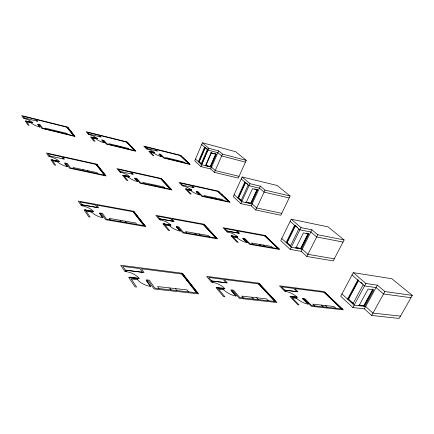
<?xml version="1.0" encoding="UTF-8"?>
<svg xmlns="http://www.w3.org/2000/svg" width="434" height="434" viewBox="0 0 434 434"><rect width="100%" height="100%" fill="white"/><g stroke="black" fill="none" stroke-linecap="round" stroke-linejoin="round"><path stroke-width="0.65" d="M202.423 142.764L194.725 160.846L200.937 166.607L210.745 168.994L214.445 172.363L238.239 178.097L246.246 160.347L235.597 151.688L202.423 142.764L208.819 148.271L218.638 150.875L222.447 154.097L246.246 160.347M204.588 147.137L198.36 161.698L199.184 161.898L205.412 147.354M201.045 164.171L207.338 149.524M200.937 166.607L208.819 148.271M210.881 152.632L211.347 153.039L205.83 165.799L205.374 165.381M216.24 154.314L210.718 166.998L210.262 166.585L215.769 153.913L216.24 154.314L211.347 153.039M210.745 168.994L218.638 150.875M214.445 172.363L222.447 154.097M242.145 176.963L233.264 196.591L240.843 203.627L251.232 205.852L255.751 209.964L280.847 215.242L290.096 196.005L277.152 185.481L242.145 176.963L249.973 183.701L260.357 186.17L265.017 190.119L290.096 196.005M244.841 182.063L237.648 197.877L238.516 198.067L245.715 182.269M245.422 182.199L238.228 198.002L241.044 200.595M240.93 200.899L248.21 184.982M240.843 203.627L249.973 183.701M246.105 202.597L252.485 188.736L257.66 189.94L251.281 203.714L250.722 203.21L257.091 189.446L257.66 189.94M251.232 205.852L260.357 186.17M255.751 209.964L265.017 190.119M291.192 219.192L280.749 240.642L290.216 249.425L301.191 251.329L306.838 256.467L333.225 260.91L344.113 239.931L328.044 226.868L291.192 219.192L300.984 227.622L311.943 229.825L317.78 234.761L344.113 239.931M294.626 225.251L286.152 242.546L287.075 242.709L295.549 225.441M290.254 246.322L298.842 228.908M290.216 249.425L300.984 227.622M295.885 248.08L303.415 232.922L308.872 233.986L301.353 249.04L300.654 248.405L307.858 233.969M308.395 233.573L300.887 248.617L296.031 247.76M301.191 251.329L311.943 229.825M306.838 256.467L317.78 234.761M353.281 272.65L340.706 296.265L352.858 307.538L364.392 308.856L371.645 315.464L399.182 318.41L412.3 295.386L391.826 278.736L353.281 272.65L365.889 283.5L377.374 285.187L384.898 291.55L412.3 295.386M358.424 280.142L348.198 299.172L352.994 303.583M352.826 303.946L363.209 284.753M352.858 307.538L365.889 283.5M358.989 305.731L368.086 289.033L373.81 289.836L364.728 306.404L363.828 305.596L372.887 289.044M372.871 289.901L364.126 305.867L359.032 305.265M364.392 308.856L377.374 285.187M371.645 315.464L384.898 291.55M400.479 316.131L372.952 313.098L365.672 306.518L354.144 305.162L341.949 293.932M137.356 279.377A10.807 4.622 22.9 0 0 150.31 286.364L150.837 286.429L146.242 279.821L149.312 280.185L154.878 288.122L197.866 292.901M223.613 289.543A9.949 3.863 26.1 0 0 235.792 295.972L236.237 296.031L230.921 289.852L233.497 290.156L239.915 297.578L276.046 301.592M196.645 292.451L197.123 292.505M274.95 301.18L275.346 301.229M341.45 308.596L341.791 308.634M342.448 308.975L311.65 305.552L304.706 298.592L302.509 298.332L308.27 304.131L302.715 298.863L303.078 298.907M146.92 280.803L148.461 280.982L154.037 288.963L198.631 293.878L182.443 273.263L120.728 265.266L124.818 271.451L126.392 271.646L122.909 266.405L139.889 268.592L142.504 272.34M191.633 286.049L192.099 286.104M231.707 290.769L232.998 290.921L239.432 298.375L276.903 302.509L258.865 283.163L206.698 276.409L211.537 282.214L212.855 282.377L208.749 277.456L223.043 279.301L226.081 282.816M269.368 295.185L269.764 295.234M303.366 299.194L304.467 299.324L311.428 306.312L343.354 309.833L324.171 291.626L279.507 285.838L284.812 291.306L285.941 291.447L281.433 286.814L293.634 288.388L296.937 291.702M335.52 302.965L335.856 303.003M191.877 286.364L192.349 286.418M269.644 295.483L270.04 295.527M335.813 303.241L336.149 303.279M192.126 286.679L192.598 286.733M269.921 295.782L270.317 295.825M336.106 303.523L336.448 303.561M130.276 277.489L130.596 277.972L136.911 278.72L137.578 279.702L131.258 278.959L136.629 287.042L135.017 286.863L128.686 277.299L139.195 278.552L138.972 278.227L129.533 277.098L129.75 277.429M217.429 287.851L217.803 288.301L223.092 288.925L223.873 289.847L218.579 289.228L224.883 296.769L223.537 296.623L216.099 287.693L224.904 288.74L224.644 288.431L216.729 287.492L216.984 287.796M290.948 296.59L291.355 297.013L295.852 297.545L296.704 298.408L292.201 297.881L299.086 304.956L297.946 304.825L289.814 296.455L297.301 297.344L297.019 297.057L290.286 296.254L290.568 296.547M359.336 305.064L364.446 305.666M146.692 280.478L146.177 280.413L150.321 286.375M231.447 290.465L231.013 290.411L235.798 295.983M187.228 280.429L187.694 280.489M264.458 289.917L264.854 289.966M330.296 298.001L330.637 298.044M186.745 279.816L187.211 279.87M263.921 289.337L264.311 289.386M329.721 297.458L330.062 297.496M186.989 280.12L187.455 280.18M264.187 289.624L264.583 289.673M330.008 297.729L330.35 297.773M125.377 270.116L142.45 272.259M211.656 280.939L226.016 282.746M284.623 290.096L296.867 291.632M125.431 270.198L144.023 272.53L141.397 268.787L183.148 274.163M211.721 281.015L227.356 282.979L224.318 279.463L259.651 284.01M284.693 290.167L298.028 291.838L294.724 288.529L325.012 292.424M182.459 274.342L182.926 274.402M259.131 284.194L259.521 284.243M324.616 292.608L324.957 292.652M410.976 297.713L383.558 293.97L376.061 287.579L364.571 285.935L352.012 275.037M144.169 225.468L144.598 225.544M215.931 237.799L216.3 237.865M278.205 248.503L278.525 248.557M145.222 225.87L106.514 219.224L102.446 213.43L99.695 212.948L103.053 217.77L102.592 217.689A9.32 3.353 20.6 0 1 91.688 211.955M216.897 238.174L183.571 232.45L178.765 226.895L176.399 226.477L180.376 231.105L179.98 231.034A8.566 2.908 23.3 0 1 169.618 225.675M279.095 248.845L250.093 243.87L244.781 238.548L242.725 238.185L247.13 242.617L246.783 242.557A8.013 2.517 25.2 0 1 236.931 237.528M334.305 258.832L307.923 254.319L302.254 249.197L291.279 247.266L281.78 238.521M140.643 220.971L141.066 221.042M211.917 233.492L212.286 233.557M273.854 244.369L274.174 244.429M140.828 221.204L141.251 221.28M212.128 233.714L212.497 233.78M274.082 244.586L274.402 244.646M85.498 210.132L85.731 210.479L91.362 211.472L91.851 212.193L86.209 211.201L90.109 217.071L88.677 216.826L84.082 209.882L93.451 211.537L93.288 211.298L84.869 209.806L85.026 210.045M164.117 224.025L169.233 225.213L169.813 225.908L164.974 225.056L169.672 230.676L168.441 230.465L162.902 223.814L170.947 225.235L170.752 225.007L163.52 223.727L163.71 223.955M231.989 236.025L236.497 237.083L237.148 237.745L232.949 237.007L238.19 242.394L237.127 242.21L230.931 235.836L237.924 237.072L237.707 236.85L231.425 235.738L231.637 235.96M295.798 247.548L301.169 248.498M100.026 213.425L99.57 213.344L102.592 217.689M176.79 226.939L176.394 226.868L179.98 231.034M243.165 238.624L242.818 238.564L246.783 242.557M140.459 220.732L140.882 220.808M211.711 233.264L212.074 233.329M273.626 244.158L273.952 244.212M100.194 213.664L101.572 213.902L105.641 219.723L145.791 226.591L133.775 211.293L78.261 201.083L81.256 205.613L82.661 205.862L80.111 202.027L95.29 204.81L97.221 207.566M176.991 227.166L178.173 227.378L182.985 232.955L217.542 238.863L203.855 224.183L155.86 215.356L159.49 219.713L160.694 219.929L157.613 216.24L170.698 218.638L172.987 221.291M243.382 238.841L244.413 239.025L249.734 244.369L279.789 249.507L264.952 235.423L223.043 227.714L227.112 231.902L228.159 232.092L224.709 228.544L236.107 230.633L238.646 233.183M136.835 216.11L137.252 216.186M207.577 228.827L207.94 228.892M269.145 239.893L269.465 239.953M137.014 216.338L137.437 216.414M207.778 229.049L208.146 229.114M269.368 240.105L269.688 240.165M137.193 216.566L137.616 216.642M207.984 229.266L208.353 229.331M269.59 240.317L269.91 240.376M81.918 204.745L97.178 207.512M159.793 218.855L172.938 221.237M227.156 231.056L238.597 233.129M81.955 204.805L98.578 207.815L96.641 205.06L134.301 211.966M159.842 218.91L174.159 221.503L171.864 218.855L204.457 224.828M227.21 231.11L239.666 233.367L237.127 230.823L265.603 236.042M133.639 212.036L134.063 212.112M203.931 224.91L204.295 224.98M265.185 236.134L265.505 236.194M343.012 242.047L316.679 236.953L310.858 231.995L299.894 229.825L290.14 221.356M306.578 233.221L307.787 233.454M57.641 161.698A8.246 2.528 19.7 0 0 67.048 166.542L67.471 166.64L64.91 162.962L67.395 163.499L70.492 167.92L105.587 175.396M190.759 190.493A7.101 1.996 23.4 0 0 199.38 194.828L199.705 194.904L196.228 191.405L198.148 191.823L202.342 196.022L229.543 201.821M104.654 175.038L105.044 175.119M170.584 189.099L170.925 189.175M228.74 201.506L229.043 201.571M171.446 189.436L140.676 182.877L136.943 178.564L134.768 178.092L137.86 181.683L134.714 178.369L135.077 178.45M281.764 213.333L256.668 207.994L252.138 203.899L241.749 201.653L234.143 194.649M52.151 159.967L57.396 161.334L57.765 161.882L52.693 160.786L55.655 165.24L54.364 164.963L50.876 159.69L59.312 161.524L51.727 159.875M123.533 175.444L128.187 176.665L128.638 177.202L124.2 176.242L127.835 180.593L126.706 180.354L122.421 175.206L129.652 176.627L123.164 175.363M186.257 189.045L190.417 190.146L190.927 190.667L187.011 189.821L191.134 194.058L190.146 193.846L185.275 188.833L191.616 190.07L185.931 188.974M245.552 202.087L251.134 203.296M245.736 202.255L250.906 203.378L257.281 189.609L254.693 189.007M65.165 163.325L64.747 163.233L67.053 166.547M196.575 191.752L196.255 191.682L199.385 194.833M65.29 163.509L66.532 163.775L69.635 168.213L106.021 175.949L96.755 164.15L46.438 152.98L48.727 156.441L49.991 156.717L48.038 153.782L61.736 156.82L63.218 158.936M101.8 171.392L102.185 171.479M135.229 178.624L136.319 178.862L140.052 183.191L171.951 189.973L161.209 178.455L116.947 168.631L119.773 172.021L120.88 172.265L118.477 169.39L130.504 172.059L132.289 174.126M167.274 185.546L167.616 185.622M196.748 191.926L197.709 192.132L201.908 196.347L230.096 202.342L218.275 191.128L179.041 182.416L182.258 185.725L183.235 185.942L180.506 183.137L191.144 185.492L193.157 187.515M225.105 198.05L225.409 198.116M101.941 171.576L102.326 171.658M167.443 185.725L167.779 185.801M225.284 198.224L225.588 198.289M102.082 171.756L102.467 171.837M167.605 185.898L167.947 185.974M225.463 198.392L225.767 198.457M99.001 167.822L99.386 167.909M164.03 182.063L164.372 182.139M221.535 194.654L221.834 194.725M99.142 168.001L99.527 168.083M164.193 182.237L164.535 182.313M221.709 194.823L222.013 194.893M99.278 168.18L99.663 168.262M164.356 182.41L164.692 182.486M221.888 194.996L222.186 195.061M49.422 155.866L64.444 159.207L62.963 157.092L97.162 164.67M120.18 171.43L133.368 174.365L131.578 172.293L161.681 178.965M182.443 185.123L194.112 187.727L192.094 185.703L218.796 191.622M96.532 164.676L96.918 164.757M161.166 178.987L161.502 179.063M218.373 191.654L218.671 191.719M289.163 197.942L264.084 192.121L259.434 188.155L249.051 185.714L241.25 178.944M73.829 135.69L74.187 135.777M134.643 150.506L134.963 150.582M188.996 163.743L189.284 163.813M74.664 136.021L42.63 128.225L40.183 124.742L37.926 124.189L39.939 127.081L39.559 126.988A7.421 1.964 19.4 0 1 31.291 122.795M135.424 150.815L106.932 143.876L103.948 140.432L101.941 139.938L104.41 142.802L104.073 142.721A6.852 1.785 21 0 1 96.115 138.728M189.729 164.03L164.22 157.824L160.83 154.423L159.034 153.983L161.844 156.81L161.54 156.739A6.412 1.611 22.4 0 1 153.88 152.925M239.036 176.334L215.242 170.551L211.532 167.198L201.718 164.79L195.49 159.05M26.355 121.162L31.096 122.507L31.389 122.936L26.783 121.808L29.105 125.301L27.939 125.019L25.199 120.88L32.859 122.768L25.969 121.07M91.612 137.231L95.871 138.441L96.234 138.869L92.144 137.866L95.035 141.332L93.999 141.077L90.587 136.976L97.39 138.652L91.27 137.144M149.752 151.542L154.016 153.066L150.359 152.171L153.69 155.589L152.763 155.361L148.835 151.314L154.775 152.67L149.442 151.466M205.353 165.376L211.879 166.982M38.127 124.471L37.747 124.379L39.559 126.988M102.185 140.22L101.849 140.139L104.073 142.721M159.311 154.26L159.012 154.189L161.54 156.739M38.225 124.618L39.358 124.894L41.8 128.388L75.006 136.46L67.639 127.081L21.7 115.59L23.507 118.319L24.651 118.607L23.116 116.29L35.577 119.404L36.749 121.081M71.561 132.804L71.919 132.891M102.31 140.361L103.314 140.611L106.297 144.066L135.831 151.244L127.173 141.967L86.214 131.724L88.471 134.437L89.491 134.686L87.57 132.392L98.664 135.158L100.097 136.824M131.985 147.652L132.305 147.728M159.452 154.401L160.352 154.623L163.748 158.036L190.179 164.459L180.539 155.312L143.79 146.122L146.394 148.802L147.305 149.03L145.092 146.757L155.03 149.242L156.669 150.88M186.04 160.933L186.322 161.003M71.675 132.945L72.033 133.032M132.12 147.793L132.435 147.869M186.186 161.068L186.474 161.139M71.789 133.092L72.142 133.178M132.251 147.934L132.565 148.01M186.332 161.209L186.62 161.28M24.206 117.934L37.866 121.357L36.689 119.681L67.964 127.493M88.932 134.019L101.095 137.068L99.657 135.408L127.558 142.379M146.659 148.368L157.558 151.103L155.92 149.464L180.967 155.719M69.342 129.967L69.695 130.054M129.375 144.842L129.69 144.923M183.126 158.166L183.408 158.236M69.451 130.108L69.803 130.195M129.506 144.983L129.82 145.059M183.273 158.302L183.555 158.372M69.559 130.249L69.912 130.336M129.636 145.124L129.95 145.2M183.419 158.437L183.701 158.508M67.373 127.455L67.726 127.547M127.059 142.357L127.374 142.439M180.549 155.714L180.832 155.784M245.438 162.137L221.638 155.936L217.841 152.697L208.027 150.121L201.647 144.587M206.785 148.547L207.707 149.345M246.387 183.034L247.83 184.287M297.583 227.405L295.239 225.376L286.765 242.655L290.411 246.013M360.893 282.279L362.374 283.565M198.691 161.448L201.604 164.128M237.875 197.475L241.602 200.904M286.722 242.384L290.72 246.067M348.252 298.961L353.319 303.621M180.685 155.649L189.436 163.954M218.497 191.557L229.228 201.745M265.288 235.987L278.758 248.78M324.675 292.38L342.09 308.921M180.403 155.578L189.148 163.884M218.199 191.486L228.924 201.68M264.968 235.928L278.433 248.725M324.339 292.337L341.748 308.883M180.121 155.508L188.871 163.824M217.901 191.421L228.631 201.626M264.648 235.868L278.123 248.682M324.003 292.294L341.422 308.862M184.124 162.669L183.24 161.817L165.766 157.553L166.623 158.41M223.581 200.551L222.49 199.499L203.85 195.512L204.913 196.569M272.758 247.76L271.38 246.436L251.498 243.002L252.843 244.342M335.742 308.232L333.952 306.512L312.822 304.125L314.579 305.878M176.264 160.113L177.143 160.971M215.058 197.909L216.137 198.962M263.465 245.069L264.832 246.398M325.56 305.563L327.334 307.294M172.889 159.289L173.757 160.146M211.456 197.139L212.53 198.192M259.624 244.407L260.98 245.736M321.475 305.102L323.249 306.843M127.243 142.298L135.099 150.728M161.345 178.889L171.094 189.354M204.094 224.763L216.517 238.092M259.261 283.961L275.633 301.532M127.216 142.395L129.571 144.891M129.793 145.162L132.186 147.701M132.408 147.972L134.844 150.555M161.334 179.025L164.242 182.112M164.524 182.448L167.491 185.595M167.774 185.936L170.795 189.143M204.11 224.948L207.805 228.87M208.168 229.298L211.938 233.308M212.313 233.747L216.165 237.843M259.326 284.216L264.165 289.364M264.653 289.939L269.612 295.212M270.116 295.804L275.199 301.212M126.934 142.222L134.779 150.647M161.009 178.813L170.752 189.278M203.73 224.698L216.148 238.033M258.865 283.912L275.232 301.484M126.62 142.146L134.469 150.582M160.672 178.743L170.416 189.219M203.367 224.628L215.79 237.984M258.474 283.858L274.847 301.462M129.175 149.291L128.383 148.428L108.863 143.665L109.618 144.533M164.714 187.998L163.721 186.924L142.64 182.41L143.583 183.495M209.627 236.926L208.363 235.543L185.513 231.593L186.734 232.993M268.201 300.719L266.519 298.89L241.733 296.086L243.36 297.957M120.598 146.529L121.374 147.392M155.323 185.128L156.3 186.208M199.277 233.975L200.524 235.364M256.684 297.778L258.344 299.623M116.822 145.607L117.598 146.475M151.249 184.255L152.215 185.334M194.861 233.21L196.097 234.604M251.894 297.236L253.543 299.091M67.617 127.406L74.301 135.923M96.782 164.584L105.185 175.303M133.884 211.89L144.782 225.783M182.687 274.104L197.378 292.831M67.552 127.498L69.559 130.021M69.738 130.292L71.784 132.858M71.968 133.135L74.051 135.744M96.722 164.714L99.245 167.877M99.473 168.218L102.039 171.446M102.278 171.799L104.898 175.086M133.851 212.074L137.095 216.154M137.404 216.604L140.724 220.781M141.039 221.242L144.435 225.517M182.692 274.375L187.038 279.849M187.461 280.456L191.926 286.082M192.36 286.706L196.944 292.483M67.265 127.319L73.943 135.837M96.397 164.502L104.795 175.222M133.466 211.808L144.354 225.707M182.226 274.044L196.9 292.776M66.917 127.233L73.59 135.761M96.017 164.415L104.415 175.146M133.048 211.732L143.936 225.647M181.765 273.984L196.445 292.744M67.644 134.312L66.972 133.439L45.027 128.084L45.651 128.958M97.921 173.763L97.07 172.656L73.026 167.513L73.818 168.625M136.797 224.427L135.69 222.984L109.162 218.394L110.198 219.859M188.551 291.865L187.054 289.907L157.569 286.576L158.99 288.577M58.227 131.301L58.878 132.18M87.505 170.611L88.33 171.718M125.155 221.161L126.234 222.609M175.374 288.588L176.844 290.563M53.984 130.271L54.63 131.144M82.856 169.618L83.67 170.725M120.028 220.277L121.091 221.731M169.678 287.943L171.132 289.928M146.849 148.916A6.472 1.638 22.1 0 1 154.77 152.67M182.747 185.833A7.166 2.034 23.2 0 1 191.611 190.07M227.638 231.995A8.089 2.577 24.9 0 1 237.696 236.85M160.092 219.821A8.669 2.973 22.8 0 1 170.746 225.002M137.486 181.602A7.595 2.251 21.8 0 1 128.491 177.023M120.326 172.146A7.682 2.289 21.4 0 1 129.647 176.627M88.981 134.562A6.933 1.807 20.7 0 1 97.259 138.506M24.082 118.466A7.524 1.991 19.1 0 1 32.751 122.621M49.357 156.582A8.371 2.566 19.3 0 1 59.181 161.339M81.961 205.738A9.467 3.418 20.1 0 1 93.277 211.298M125.605 271.548A10.969 4.747 22.1 0 1 138.961 278.221M212.199 282.295A10.053 3.966 25.6 0 1 224.633 288.431M285.377 291.377A9.402 3.32 27.7 0 1 297.008 297.057M307.896 304.082A9.326 3.233 28 0 1 296.422 298.12M205.136 147.283L198.908 161.833L201.598 164.307L207.891 149.67L205.136 147.283M211.038 152.768L205.526 165.522L210.414 166.721L215.926 154.043L211.038 152.768M357.779 280.044L347.553 299.091L348.524 299.21L358.75 280.19L357.779 280.044"/></g></svg>
